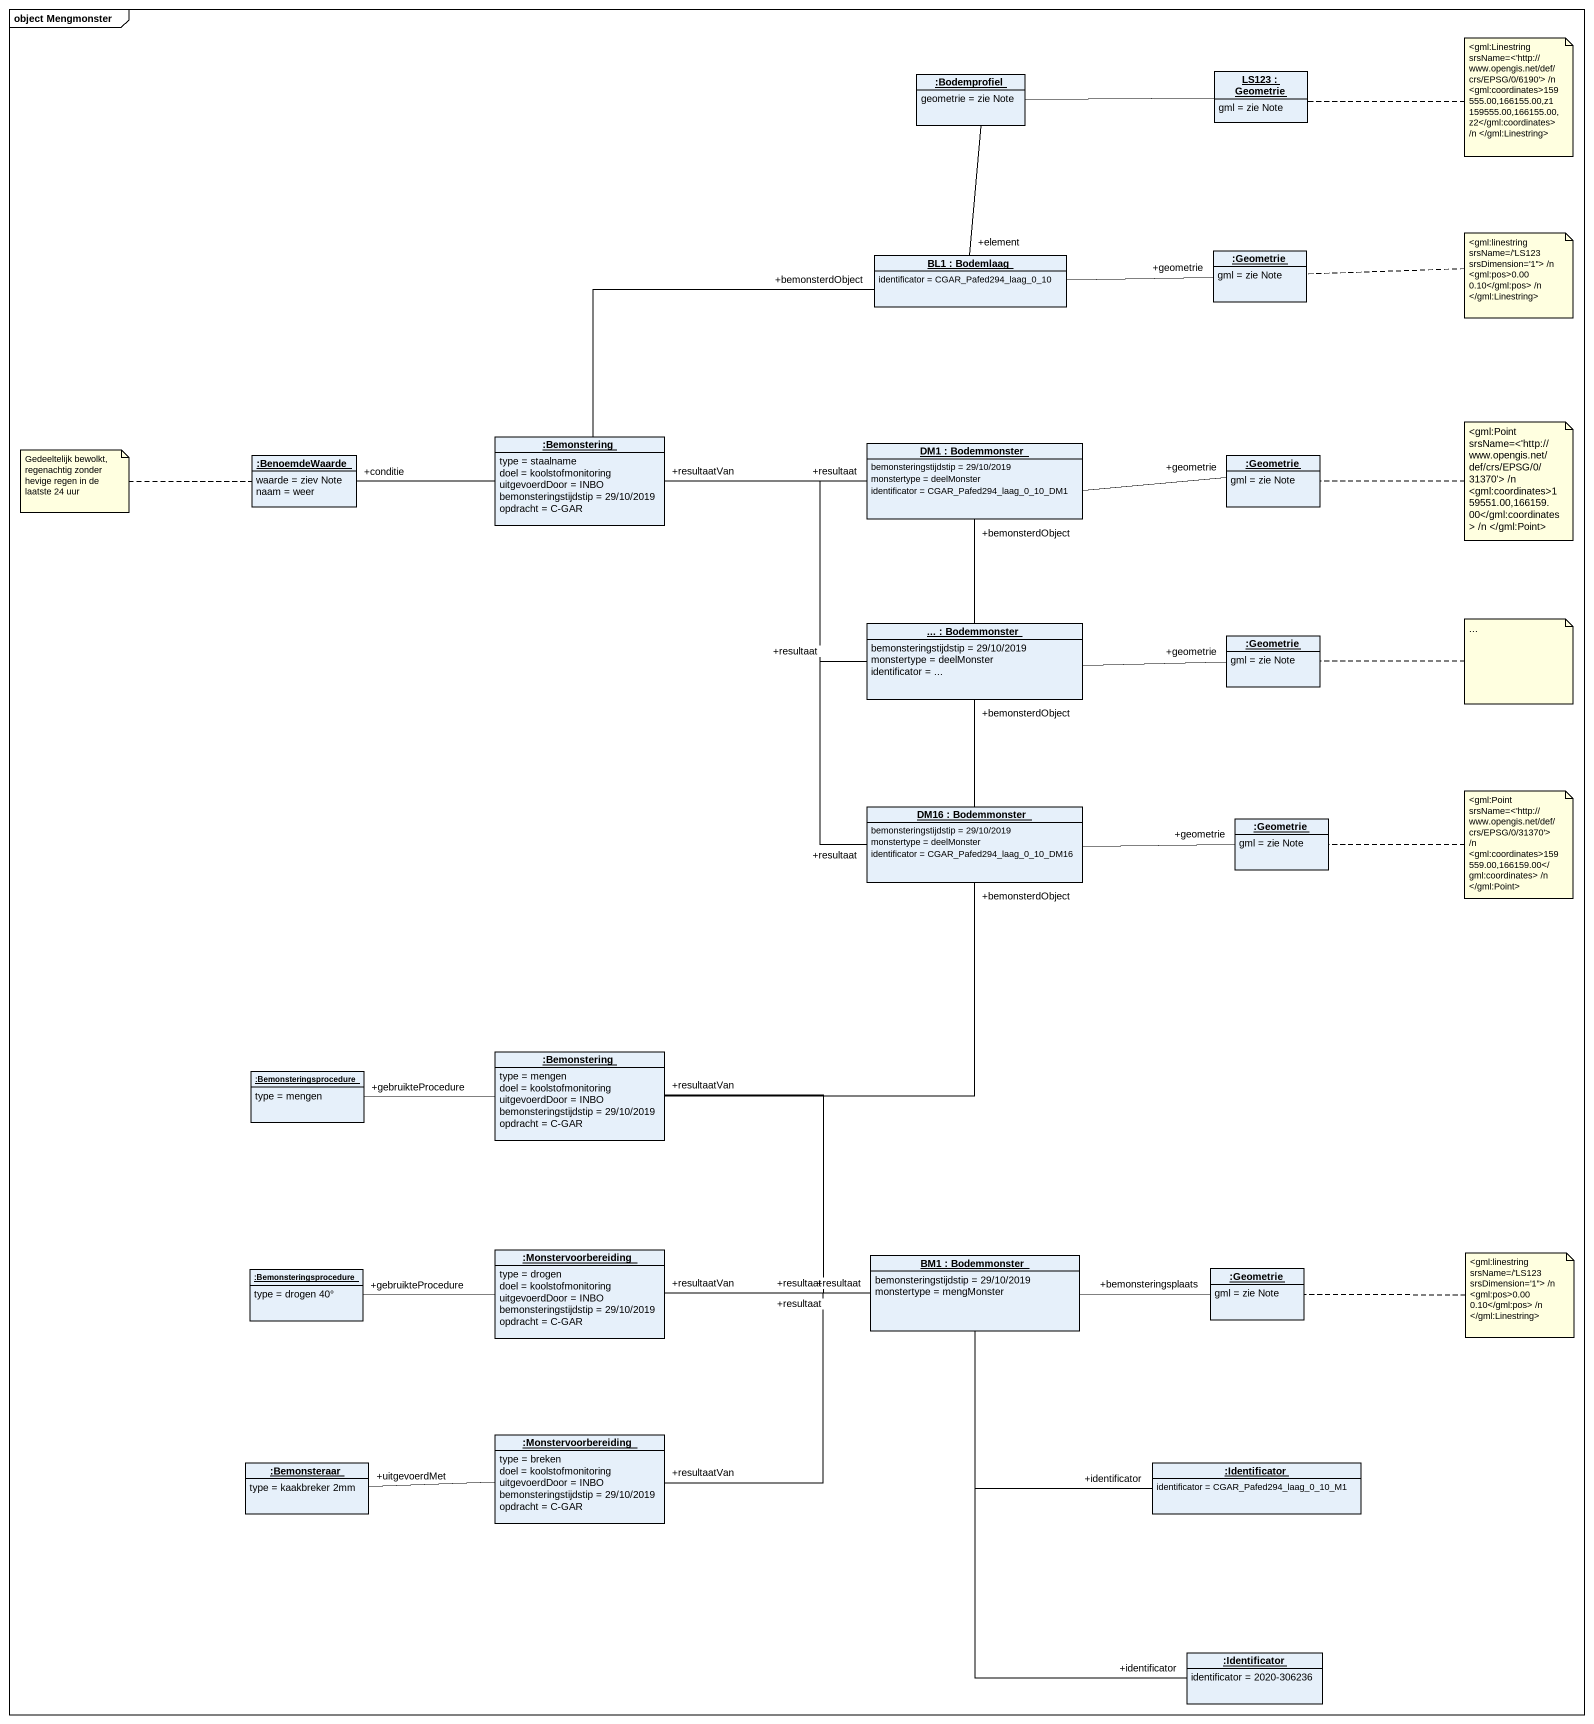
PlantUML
@startuml
mainframe object Mengmonster
hide circle
hide empty members
object ":Bodemprofiel" as Bodemprofiel {
  geometrie = zie Note
}
object "LS123 : Geometrie" as LS123 {
  gml = zie Note
}
object "BL1 : Bodemlaag" as BL1 {
  identificator = CGAR_Pafed294_laag_0_10
}
object ":Geometrie" as Geometrie {
  gml = zie Note
}
object ":Bemonstering" as Bemonstering {
  type = staalname
  doel = koolstofmonitoring
  uitgevoerdDoor = INBO
  bemonsteringstijdstip = 29/10/2019
  opdracht = C-GAR
}
object ":BenoemdeWaarde" as BenoemdeWaarde {
  waarde = ziev Note
  naam = weer
}
object "DM1 : Bodemmonster" as DM1 {
  bemonsteringstijdstip = 29/10/2019
  monstertype = deelMonster
  identificator = CGAR_Pafed294_laag_0_10_DM1
}
object ":Geometrie" as Geometrie_2 {
  gml = zie Note
}
object "... : Bodemmonster" as object1 {
  bemonsteringstijdstip = 29/10/2019
  monstertype = deelMonster
  identificator = ...
}
object ":Geometrie" as Geometrie_3 {
  gml = zie Note
}
object "DM16 : Bodemmonster" as DM16 {
  bemonsteringstijdstip = 29/10/2019
  monstertype = deelMonster
  identificator = CGAR_Pafed294_laag_0_10_DM16
}
object ":Geometrie" as Geometrie_4 {
  gml = zie Note
}
object ":Bemonstering" as Bemonstering_2 {
  type = mengen
  doel = koolstofmonitoring
  uitgevoerdDoor = INBO
  bemonsteringstijdstip = 29/10/2019
  opdracht = C-GAR
}
object ":Bemonsteringsprocedure" as Bemonsteringsprocedure {
  type = mengen
}
object ":Bemonsteringsprocedure" as Bemonsteringsprocedure_2 {
  type = drogen 40°
}
object ":Monstervoorbereiding" as Monstervoorbereiding {
  type = drogen
  doel = koolstofmonitoring
  uitgevoerdDoor = INBO
  bemonsteringstijdstip = 29/10/2019
  opdracht = C-GAR
}
object "BM1 : Bodemmonster" as BM1 {
  bemonsteringstijdstip = 29/10/2019
  monstertype = mengMonster
}
object ":Geometrie" as Geometrie_5 {
  gml = zie Note
}
object ":Monstervoorbereiding" as Monstervoorbereiding_2 {
  type = breken
  doel = koolstofmonitoring
  uitgevoerdDoor = INBO
  bemonsteringstijdstip = 29/10/2019
  opdracht = C-GAR
}
object ":Bemonsteraar" as Bemonsteraar {
  type = kaakbreker 2mm
}
object ":Identificator" as Identificator {
  identificator = CGAR_Pafed294_laag_0_10_M1
}
object ":Identificator" as Identificator_2 {
  identificator = 2020-306236
}
Bodemprofiel -right- LS123
Bodemprofiel -- "+element" BL1
BL1 -right- "+geometrie" Geometrie
Bemonstering -right- "+bemonsterdObject" BL1
Bemonstering -left- "+conditie" BenoemdeWaarde
Bemonstering "+resultaatVan" -right- "+resultaat" DM1
Bemonstering -right- "+resultaat" object1
Bemonstering -- "+resultaat" DM16
DM1 -right- "+geometrie" Geometrie_2
object1 -right- "+geometrie" Geometrie_3
DM16 -right- "+geometrie" Geometrie_4
Bemonstering_2 -up- "+bemonsterdObject" DM1
Bemonstering_2 -up- "+bemonsterdObject" object1
Bemonstering_2 -up- "+bemonsterdObject" DM16
Bemonstering_2 -left- "+gebruikteProcedure" Bemonsteringsprocedure
Bemonstering_2 "+resultaatVan" -right- "+resultaat" BM1
Monstervoorbereiding -left- "+gebruikteProcedure" Bemonsteringsprocedure_2
Monstervoorbereiding "+resultaatVan" -right- "+resultaat" BM1
BM1 -right- "+bemonsteringsplaats" Geometrie_5
BM1 -- "+identificator" Identificator
BM1 -- "+identificator" Identificator_2
Monstervoorbereiding_2 "+resultaatVan" -right- "+resultaat" BM1
Monstervoorbereiding_2 -left- "+uitgevoerdMet" Bemonsteraar
note right of LS123 : <gml:Linestring srsName=<'http://www.opengis.net/def/crs/EPSG/0/6190'> /n <gml:coordinates>159555.00,166155.00,z1 159555.00,166155.00,z2</gml:coordinates> /n </gml:Linestring>
note right of Geometrie
  <gml:linestring srsName=/'LS123 srsDimension='1''> /n
  <gml:pos>0.00 0.10</gml:pos> /n
  </gml:Linestring>
end note
note right of Geometrie_2 : <gml:Point srsName=<'http://www.opengis.net/def/crs/EPSG/0/31370'> /n <gml:coordinates>159551.00,166159.00</gml:coordinates> /n </gml:Point>
note left of BenoemdeWaarde : Gedeeltelijk bewolkt, regenachtig zonder hevige regen in de laatste 24 uur
note right of Geometrie_3 : ...
note right of Geometrie_4 : <gml:Point srsName=<'http://www.opengis.net/def/crs/EPSG/0/31370'> /n <gml:coordinates>159559.00,166159.00</gml:coordinates> /n </gml:Point>
note right of Geometrie_5
  <gml:linestring srsName=/'LS123 srsDimension='1''> /n
  <gml:pos>0.00 0.10</gml:pos> /n
  </gml:Linestring>
end note
@enduml
